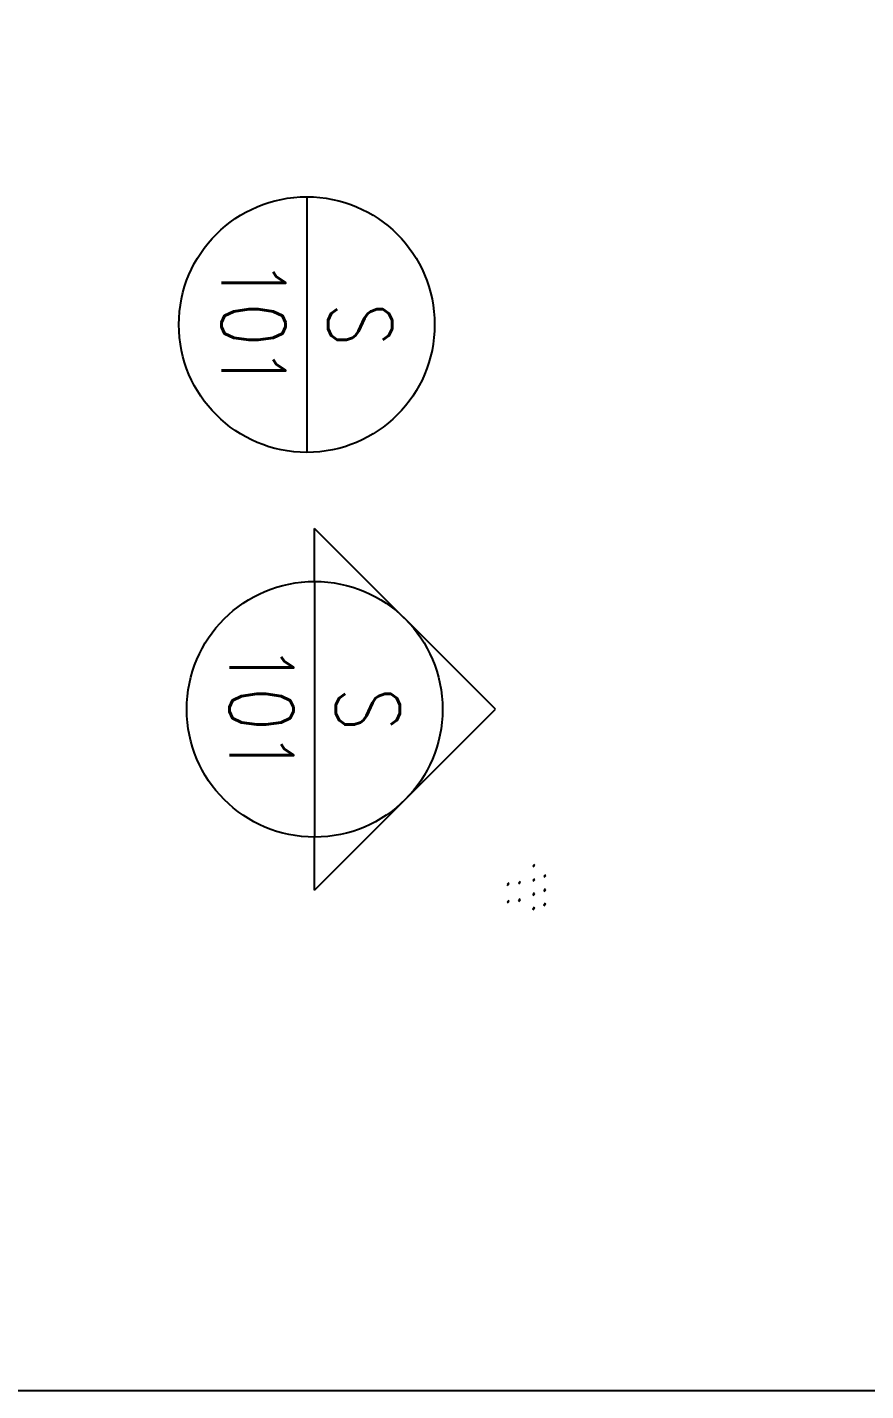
# Model space of a CAD drawing. Header units: millimetres. Extents: x -336714 to 313259, y -164504 to 205815.
# Drawn here: x -286753 to -236792, y -41063 to 40213 of the extents above; entities that cross this region are included whole.
import ezdxf
from ezdxf.enums import TextEntityAlignment as Align

# ---------------------------------------------------------------- set-up
doc = ezdxf.new("R2010")
doc.units = ezdxf.units.MM
doc.header["$LTSCALE"] = 10
for name, color, linetype in [('_P18_製品', 4, 'Continuous'), ('_P18_製品寸法', 9, 'Continuous'), ('_グラスウール', 2, 'BATTING'), ('_躯体', 8, 'Continuous')]:
    doc.layers.add(name, color=color, linetype=linetype)
doc.styles.add('OKAMURA', font='simplex8.shx', dxfattribs={"width": 0.7, "bigfont": 'BIGFONT.shx'})
doc.linetypes.add('BATTING', pattern='A,0.00254,-2.54,[134,ltypeshp.shx,S=2.54,R=0,X=-2.54,Y=0],-5.08,[134,ltypeshp.shx,S=2.54,R=180,X=2.54,Y=0],-2.54', length=10.16254)

# ---------------------------------------------------------------- blocks, each defined once
blk = doc.blocks.new('P_WALL')
at = {"layer": '_躯体'}
for p, q in [((0, 63), (-95, -44)), ((0, 0), (-95, -107))]:
    blk.add_line(p, q, dxfattribs=at)
blk = doc.blocks.new('*U312')
at = {"layer": '_躯体'}
for p in [(95.4479, 1500), (95.4479, 450)]:
    blk.add_blockref('P_WALL', p, dxfattribs=at)
blk = doc.blocks.new('*U314')
at = {"layer": '_躯体'}
for p in [(0, 1500), (0, 450)]:
    blk.add_blockref('P_WALL', p, dxfattribs=at)
blk = doc.blocks.new('PARTITION_YASHI HEIMEN FRONT')
blk.add_line((0, 300), (0, -300))
blk.add_circle((0, 0), 300)
at = {"style": 'OKAMURA', "width": 0.8, "flags": 8}
for tag, p in [('101', (-125, 0)), ('S', (125, 0))]:
    blk.add_attdef(tag, text='', height=150, rotation=270, dxfattribs=at).set_placement(p, align=Align.MIDDLE_CENTER)
blk = doc.blocks.new('YASHI HEIMEN')
for p, q in [((424.3, 0), (0, 424.3)), ((0, 300), (0, 424.3)), ((0, 300), (0, -300)), ((0, -424.3), (424.3, 0)), ((0, -424.3), (0, -300))]:
    blk.add_line(p, q)
blk.add_circle((0, 0), 300)
at = {"style": 'OKAMURA', "width": 0.8, "flags": 8}
for tag, p in [('101', (-125, 0)), ('S', (125, 0))]:
    blk.add_attdef(tag, text='', height=150, rotation=270, dxfattribs=at).set_placement(p, align=Align.MIDDLE_CENTER)
blk = doc.blocks.new('*U317')
at = {"layer": '_躯体'}
for p in [(0, 3000), (0, 2150), (0, 2150), (0, 1300), (0, 1300), (0, 450)]:
    blk.add_blockref('P_WALL', p, dxfattribs=at)
blk = doc.blocks.new('*U320')
at = {"layer": '_躯体'}
for p in [(95.4479, 2150), (95.4479, 1300), (95.4479, 1300), (95.4479, 450)]:
    blk.add_blockref('P_WALL', p, dxfattribs=at)

msp = doc.modelspace()

# ---------------------------------------------------------------- linework, layer by layer
at = {"layer": '_P18_製品寸法'}
msp.add_lwpolyline([(76366, -41063), (-336714, -41063), (-336714, 121489), (76366, 121489)], close=True, dxfattribs=at)

# ---------------------------------------------------------------- block references
for name, p in [('*U312', (-258161, -12350)), ('*U314', (-257382, -12263))]:
    msp.add_blockref(name, p)
at = {"layer": '_P18_製品'}
for name, p in [('*U317', (-256528, -12754)), ('*U320', (-255973, -12515))]:
    msp.add_blockref(name, p, dxfattribs=at)
at = {"layer": '_グラスウール'}
ref = msp.add_blockref('PARTITION_YASHI HEIMEN FRONT', (-270098, 22490), dxfattribs=dict(at, xscale=25.4, yscale=25.4, zscale=25.4))
ref.add_attrib('101', '101', dxfattribs={"layer": '0', "height": 3810, "rotation": 270, "style": 'OKAMURA', "width": 0.8}).set_placement((-273273, 22490), align=Align.MIDDLE_CENTER)
ref.add_attrib('S', 'S', dxfattribs={"layer": '0', "height": 3810, "rotation": 270, "style": 'OKAMURA', "width": 0.8}).set_placement((-266923, 22490), align=Align.MIDDLE_CENTER)
ref = msp.add_blockref('YASHI HEIMEN', (-269628, -441), dxfattribs=dict(at, xscale=25.4, yscale=25.4, zscale=25.4))
ref.add_attrib('101', '101', dxfattribs={"layer": '0', "height": 3810, "rotation": 270, "style": 'OKAMURA', "width": 0.8}).set_placement((-272803, -441), align=Align.MIDDLE_CENTER)
ref.add_attrib('S', 'S', dxfattribs={"layer": '0', "height": 3810, "rotation": 270, "style": 'OKAMURA', "width": 0.8}).set_placement((-266453, -441), align=Align.MIDDLE_CENTER)

doc.saveas('drawing.dxf')
